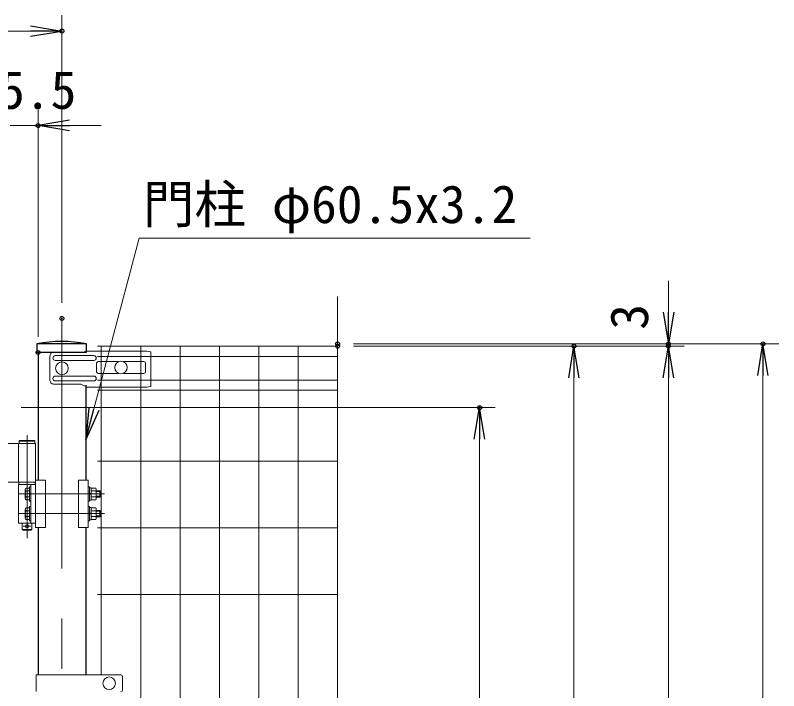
# Model space of a CAD drawing. Units: millimetres, scale not verified. Extents: x -4200 to 4200, y -2970 to 2970.
# Drawn here: x -1643 to -674, y 790 to 1648 of the extents above; entities that cross this region are included whole.
import ezdxf
from ezdxf.enums import TextEntityAlignment as Align

# ---------------------------------------------------------------- set-up
doc = ezdxf.new("R2010")
doc.units = ezdxf.units.MM
doc.header["$LTSCALE"] = 10
doc.header["$PDMODE"] = 32
doc.header["$PDSIZE"] = 5
doc.linetypes.add('USER1', pattern=[50.8, 31.75, -6.35, 6.35, -6.35])
for name, color, linetype, lineweight in [('0-0_D-STR-TXT', 7, 'Continuous', 13), ('0-1_D-STR-DIM', 7, 'Continuous', 13), ('0-2_D-BMK', 2, 'USER1', 13), ('0-3_D-STR1', 1, 'Continuous', 25), ('0-4_D-STR3', 3, 'Continuous', 13), ('0-5_D-STR2', 7, 'Continuous', 13)]:
    doc.layers.add(name, color=color, linetype=linetype, lineweight=lineweight)
doc.layers.add('0-9_0', color=7, linetype='Continuous')
doc.layers.add('0-A_Defpoints', color=6, linetype='Continuous')
doc.styles.add('ＭＳ ゴシック', font='')
doc.styles.get('ＭＳ ゴシック').set_extended_font_data('MS Gothic')

# ---------------------------------------------------------------- blocks, each defined once
blk = doc.blocks.new('_Open')
at = {"layer": '0-9_0'}
blk.add_line((-10, 1.667), (0, 0), dxfattribs=at)
blk.add_lwpolyline([(-10, -1.667), (0, 0), (-10, 0)], dxfattribs=at)

msp = doc.modelspace()

# ---------------------------------------------------------------- linework, layer by layer
at = {"layer": '0-0_D-STR-TXT'}
msp.add_lwpolyline([(-989.51, 1364.78), (-1485.92, 1364.78), (-1553.28, 1111.18)], dxfattribs=at)
at = {"layer": '0-1_D-STR-DIM'}
for p, q in [((-1584.05, 1282.92), (-1584.05, 1647.68)), ((-2579.05, 1627.68), (-1624.05, 1627.68)), ((-1614.3, 1239.68), (-1614.3, 1527.68)), ((-1649.8, 1507.68), (-1614.3, 1507.68)), ((-1574.3, 1507.68), (-1534.3, 1507.68)), ((-814.05, 1270.68), (-814.05, 1310.68)), ((-1214.05, 1230.68), (-674.05, 1230.68)), ((-1214.05, 1230.68), (-794.05, 1230.68)), ((-1214.05, 1227.68), (-914.05, 1227.68)), ((-1214.05, 1227.68), (-794.05, 1227.68)), ((-1214.05, 1227.68), (-794.05, 1227.68)), ((-814.05, 1227.68), (-814.05, 1230.68)), ((-934.05, -202.32), (-934.05, 1187.68)), ((-814.05, -232.32), (-814.05, 1187.68)), ((-814.05, 1187.68), (-814.05, 1147.68)), ((-694.05, -482.32), (-694.05, 1190.68)), ((-1635.93, 1149.69), (-1033.82, 1149.69)), ((-1053.82, -202.31), (-1053.82, 1109.69))]:
    msp.add_line(p, q, dxfattribs=at)
at = {"layer": '0-2_D-BMK'}
for p, q in [((-1584.05, 1262.92), (-1584.05, -532.89)), ((-1628.35, 1114.72), (-1628.35, 984.24)), ((-1638.15, 1040.19), (-1529.94, 1040.19)), ((-1638.15, 1015.19), (-1529.94, 1015.19)), ((-1623.35, 999.19), (-1633.35, 999.19))]:
    msp.add_line(p, q, dxfattribs=at)
at = {"layer": '0-3_D-STR1'}
for p, q in [((-1552.9, 1230.68), (-1615.8, 1230.68)), ((-1552.9, 1230.68), (-1615.8, 1230.68)), ((-1615.8, 1230.68), (-1615.8, 1219.68)), ((-1552.9, 1219.68), (-1552.9, 1230.68)), ((-1552.9, 1219.68), (-1552.9, 1230.68)), ((-1552.9, 1219.68), (-1615.8, 1219.68)), ((-1614.3, 1219.68), (-1614.3, 1057.68)), ((-1553.8, 1178.3), (-1553.8, 1057.68)), ((-1614.3, 997.69), (-1614.3, 810.43)), ((-1553.8, 997.69), (-1553.8, 810.43))]:
    msp.add_line(p, q, dxfattribs=at)
msp.add_arc((-1584.35, 1071.25), 162.5, 78.84081, 101.15919, dxfattribs=at)
msp.add_arc((-1584.35, 1071.25), 162.5, 78.84081, 101.15919, dxfattribs=at)
at = {"layer": '0-4_D-STR3'}
for p, q in [((-1560.06, 1219.76), (-1551.92, 1221.48)), ((-1476.05, 1221.48), (-1551.92, 1221.48)), ((-1476.05, 1221.48), (-1471.05, 1220.48)), ((-1599.53, 1184.68), (-1599.53, 1214.68)), ((-1560.06, 1219.68), (-1594.53, 1219.68)), ((-1543.46, 1215.68), (-1592.46, 1215.68)), ((-1471.05, 1176.68), (-1471.05, 1220.48)), ((-1543.46, 1209.68), (-1592.46, 1209.68)), ((-1539.92, 1206.18), (-1539.92, 1195.18)), ((-1511.83, 1208.18), (-1537.92, 1208.18)), ((-1479.92, 1208.18), (-1506.26, 1208.18)), ((-1477.92, 1206.18), (-1477.92, 1195.18)), ((-1511.83, 1193.18), (-1537.92, 1193.18)), ((-1479.92, 1193.18), (-1506.26, 1193.18)), ((-1543.46, 1189.68), (-1592.46, 1189.68)), ((-1543.46, 1183.68), (-1592.46, 1183.68)), ((-1560.06, 1179.68), (-1594.53, 1179.68)), ((-1551.92, 1175.68), (-1560.06, 1179.68)), ((-1476.05, 1175.68), (-1551.92, 1175.68)), ((-1476.05, 1175.68), (-1471.05, 1176.68)), ((-1637.35, 1108.19), (-1638.35, 1107.19)), ((-1618.35, 1107.19), (-1638.35, 1107.19)), ((-1638.35, 1104.19), (-1638.35, 1107.19)), ((-1619.35, 1108.19), (-1637.35, 1108.19)), ((-1619.35, 1108.19), (-1618.35, 1107.19)), ((-1618.35, 1104.19), (-1618.35, 1107.19)), ((-1639.2, 1104.19), (-1693.06, 1104.19)), ((-1639.2, 1055.19), (-1639.2, 1104.19)), ((-1617.5, 1104.19), (-1639.2, 1104.19)), ((-1618.35, 1104.19), (-1638.35, 1104.19)), ((-1617.5, 1104.19), (-1617.5, 997.69)), ((-1617.5, 1057.69), (-1605, 1057.69)), ((-1605, 1057.69), (-1605, 997.69)), ((-1563.07, 1057.69), (-1563.07, 997.69)), ((-1550.57, 1057.69), (-1563.07, 1057.69)), ((-1550.57, 1057.69), (-1550.57, 997.69)), ((-1639.2, 1055.19), (-1693.06, 1055.19)), ((-1617.5, 1055.19), (-1639.2, 1055.19)), ((-1617.5, 1055.19), (-1639.2, 1055.19)), ((-1639.2, 1003.19), (-1639.2, 1052.19)), ((-1639.2, 1052.19), (-1617.5, 1052.19)), ((-1638.85, 1052.19), (-1638.85, 1055.19)), ((-1638.85, 1055.19), (-1617.85, 1055.19)), ((-1617.85, 1052.19), (-1638.85, 1052.19)), ((-1629.52, 1047.69), (-1625.1, 1047.69)), ((-1625.1, 1031.19), (-1625.1, 1049.19)), ((-1625.1, 1047.69), (-1625.1, 1032.69)), ((-1623.5, 1003.19), (-1623.5, 1052.19)), ((-1617.85, 1052.19), (-1617.85, 1055.19)), ((-1550.57, 1049.19), (-1548.97, 1049.19)), ((-1550.57, 1031.19), (-1550.57, 1049.19)), ((-1548.97, 1049.19), (-1548.97, 1031.19)), ((-1548.97, 1047.89), (-1548.97, 1032.49)), ((-1546.97, 1047.69), (-1541.17, 1047.69)), ((-1546.97, 1047.69), (-1546.97, 1032.69)), ((-1630.6, 1045.81), (-1630.6, 1034.56)), ((-1629.52, 1043.94), (-1625.1, 1043.94)), ((-1548.97, 1041.25), (-1546.97, 1040.1)), ((-1548.97, 1040.56), (-1546.97, 1039.41)), ((-1546.97, 1043.94), (-1541.17, 1043.94)), ((-1540.47, 1045.96), (-1540.47, 1034.42)), ((-1540.47, 1044.19), (-1536.1, 1044.19)), ((-1540.47, 1037.19), (-1535.1, 1037.19)), ((-1536.1, 1044.19), (-1535.1, 1043.19)), ((-1629.52, 1036.43), (-1625.1, 1036.43)), ((-1629.52, 1032.69), (-1625.1, 1032.69)), ((-1625.1, 1031.19), (-1623.5, 1031.19)), ((-1550.57, 1031.19), (-1548.97, 1031.19)), ((-1548.97, 1032.49), (-1546.97, 1032.49)), ((-1546.97, 1036.44), (-1541.17, 1036.44)), ((-1546.97, 1032.69), (-1541.17, 1032.69)), ((-1540.47, 1036.19), (-1536.1, 1036.19)), ((-1630.6, 1020.81), (-1630.6, 1009.56)), ((-1629.52, 1022.69), (-1625.1, 1022.69)), ((-1629.52, 1018.94), (-1625.1, 1018.94)), ((-1625.1, 1006.19), (-1625.1, 1024.19)), ((-1625.1, 1022.69), (-1625.1, 1007.69)), ((-1550.57, 1024.19), (-1548.97, 1024.19)), ((-1550.57, 1006.19), (-1550.57, 1024.19)), ((-1548.97, 1024.19), (-1548.97, 1006.19)), ((-1548.97, 1022.89), (-1548.97, 1007.49)), ((-1546.97, 1022.69), (-1541.17, 1022.69)), ((-1546.97, 1022.69), (-1546.97, 1007.69)), ((-1546.97, 1018.94), (-1541.17, 1018.94)), ((-1540.47, 1020.96), (-1540.47, 1009.42)), ((-1540.47, 1019.19), (-1536.1, 1019.19)), ((-1536.1, 1019.19), (-1535.1, 1018.19)), ((-1629.52, 1011.43), (-1625.1, 1011.43)), ((-1548.97, 1016.25), (-1546.97, 1015.1)), ((-1548.97, 1015.56), (-1546.97, 1014.41)), ((-1546.97, 1011.44), (-1541.17, 1011.44)), ((-1540.47, 1012.19), (-1535.1, 1012.19)), ((-1540.47, 1011.19), (-1536.1, 1011.19)), ((-1617.5, 1003.19), (-1639.2, 1003.19)), ((-1634.35, 1003.19), (-1634.35, 995.19)), ((-1629.52, 1007.69), (-1625.1, 1007.69)), ((-1625.1, 1006.19), (-1623.5, 1006.19)), ((-1622.35, 1003.19), (-1622.35, 995.19)), ((-1550.57, 1006.19), (-1548.97, 1006.19)), ((-1548.97, 1007.49), (-1546.97, 1007.49)), ((-1546.97, 1007.69), (-1541.17, 1007.69)), ((-1634.35, 995.19), (-1633.35, 994.19)), ((-1634.35, 995.19), (-1622.35, 995.19)), ((-1633.35, 994.19), (-1623.35, 994.19)), ((-1623.35, 994.19), (-1622.35, 995.19)), ((-1617.5, 997.69), (-1605, 997.69)), ((-1550.57, 997.69), (-1563.07, 997.69)), ((-1616.6, 810.43), (-1509.06, 810.43)), ((-1616.6, 810.43), (-1616.6, 789.43)), ((-1507.06, 808.43), (-1507.06, 791.43))]:
    msp.add_line(p, q, dxfattribs=at)
for points in [[(-1625.1, 1049.19), (-1623.5, 1049.19), (-1623.5, 1031.19)], [(-1548.97, 1047.89), (-1546.97, 1047.89), (-1546.97, 1032.49)], [(-1540.47, 1043.19), (-1535.1, 1043.19), (-1535.1, 1037.19)], [(-1536.1, 1044.19), (-1536.1, 1036.19), (-1535.1, 1037.19)], [(-1625.1, 1024.19), (-1623.5, 1024.19), (-1623.5, 1006.19)], [(-1548.97, 1022.89), (-1546.97, 1022.89), (-1546.97, 1007.49)], [(-1540.47, 1018.19), (-1535.1, 1018.19), (-1535.1, 1012.19)], [(-1536.1, 1019.19), (-1536.1, 1011.19), (-1535.1, 1012.19)]]:
    msp.add_lwpolyline(points, dxfattribs=at)
for centre, radius in [((-1584.05, 1199.68), 8), ((-1509.05, 1200.68), 8), ((-1628.35, 999.19), 2), ((-1524.05, 799.93), 8)]:
    msp.add_circle(centre, radius, dxfattribs=at)
for centre, radius, start, end in [((-1594.53, 1214.68), 5, 90, 180), ((-1592.46, 1212.68), 3, 90, 270), ((-1543.46, 1212.68), 3, 270, 90), ((-1537.92, 1206.18), 2, 90, 180), ((-1479.92, 1206.18), 2, 0, 90), ((-1537.92, 1195.18), 2, 180, 270), ((-1479.92, 1195.18), 2, 270, 0), ((-1594.53, 1184.68), 5, 180, 270), ((-1592.46, 1186.68), 3, 90, 270), ((-1543.46, 1186.68), 3, 270, 90), ((-1628.44, 1045.81), 2.16, 120, 240), ((-1543.32, 1045.81), 2.85, 318.83491, 41.16509), ((-1623.52, 1040.19), 7.08, 147.93138, 212.06862), ((-1550.87, 1040.19), 10.39, 338.85295, 21.14705), ((-1628.44, 1034.56), 2.16, 120, 240), ((-1543.32, 1034.56), 2.85, 318.86505, 41.13495), ((-1628.44, 1020.81), 2.16, 120, 240), ((-1623.52, 1015.19), 7.08, 147.93138, 212.06862), ((-1543.32, 1020.81), 2.85, 318.83491, 41.16509), ((-1550.87, 1015.19), 10.39, 338.85295, 21.14705), ((-1628.44, 1009.56), 2.16, 120, 240), ((-1543.32, 1009.56), 2.85, 318.86505, 41.13495), ((-1509.06, 808.43), 2, 0, 90), ((-1509.06, 791.43), 2, 270, 0)]:
    msp.add_arc(centre, radius, start, end, dxfattribs=at)
at = {"layer": '0-5_D-STR2'}
for p, q in [((-1234.05, 518.34), (-1234.05, 1290.68)), ((-1539.05, 1227.68), (-1234.05, 1227.68)), ((-1534.05, 810.43), (-1534.05, 1227.68)), ((-1484.05, -242.32), (-1484.05, 1227.68)), ((-1434.05, -242.32), (-1434.05, 1227.68)), ((-1384.05, -242.32), (-1384.05, 1227.68)), ((-1334.05, -242.32), (-1334.05, 1227.68)), ((-1284.05, -242.32), (-1284.05, 1227.68)), ((-1539.05, 1214.81), (-1234.05, 1214.81)), ((-1539.05, 1184.56), (-1234.05, 1184.56)), ((-1539.05, 1171.68), (-1234.05, 1171.68)), ((-1539.05, 1081.68), (-1234.05, 1081.68)), ((-1539.05, 997.18), (-1234.05, 997.18)), ((-1539.05, 912.68), (-1234.05, 912.68))]:
    msp.add_line(p, q, dxfattribs=at)
at = {"layer": '0-A_Defpoints'}
for p in [(-1584.05, 1627.68), (-1614.3, 1507.68), (-1584.05, 1262.92), (-1234.05, 1230.68), (-814.05, 1230.68), (-694.05, 1230.68), (-1614.3, 1219.68), (-1234.05, 1227.68), (-934.05, 1227.68), (-814.05, 1227.68), (-1053.82, 1149.69)]:
    msp.add_point(p, dxfattribs=at)

# ---------------------------------------------------------------- block references
at = {"layer": '0-0_D-STR-TXT', "xscale": 4, "yscale": 4, "rotation": 255.12531}
msp.add_blockref('_Open', (-1553.8, 1109.24), dxfattribs=at)
at = {"layer": '0-1_D-STR-DIM', "xscale": 4, "yscale": 4}
msp.add_blockref('_Open', (-1584.05, 1627.68), dxfattribs=at)
for p, rotation in [((-1614.3, 1507.68), 180), ((-814.05, 1230.68), 270), ((-934.05, 1227.68), 90), ((-814.05, 1227.68), 90), ((-814.05, 1227.68), 90), ((-694.05, 1230.68), 90), ((-1053.82, 1149.69), 90)]:
    msp.add_blockref('_Open', p, dxfattribs=dict(at, rotation=rotation))

# ---------------------------------------------------------------- texts
at = {"layer": '0-0_D-STR-TXT', "style": 'ＭＳ ゴシック'}
msp.add_text('門柱 φ60.5x3.2', height=48.09, dxfattribs=at).set_placement((-1481.42, 1369.47), align=Align.BOTTOM_LEFT)
at = {"layer": '0-1_D-STR-DIM', "style": 'ＭＳ ゴシック'}
msp.add_text('35.5', height=48.09, dxfattribs=at).set_placement((-1696.52, 1514.43), align=Align.BOTTOM_LEFT)
msp.add_text('3', height=48.09, rotation=90, dxfattribs=at).set_placement((-825.46, 1248.57), align=Align.BOTTOM_LEFT)

doc.saveas('drawing.dxf')
